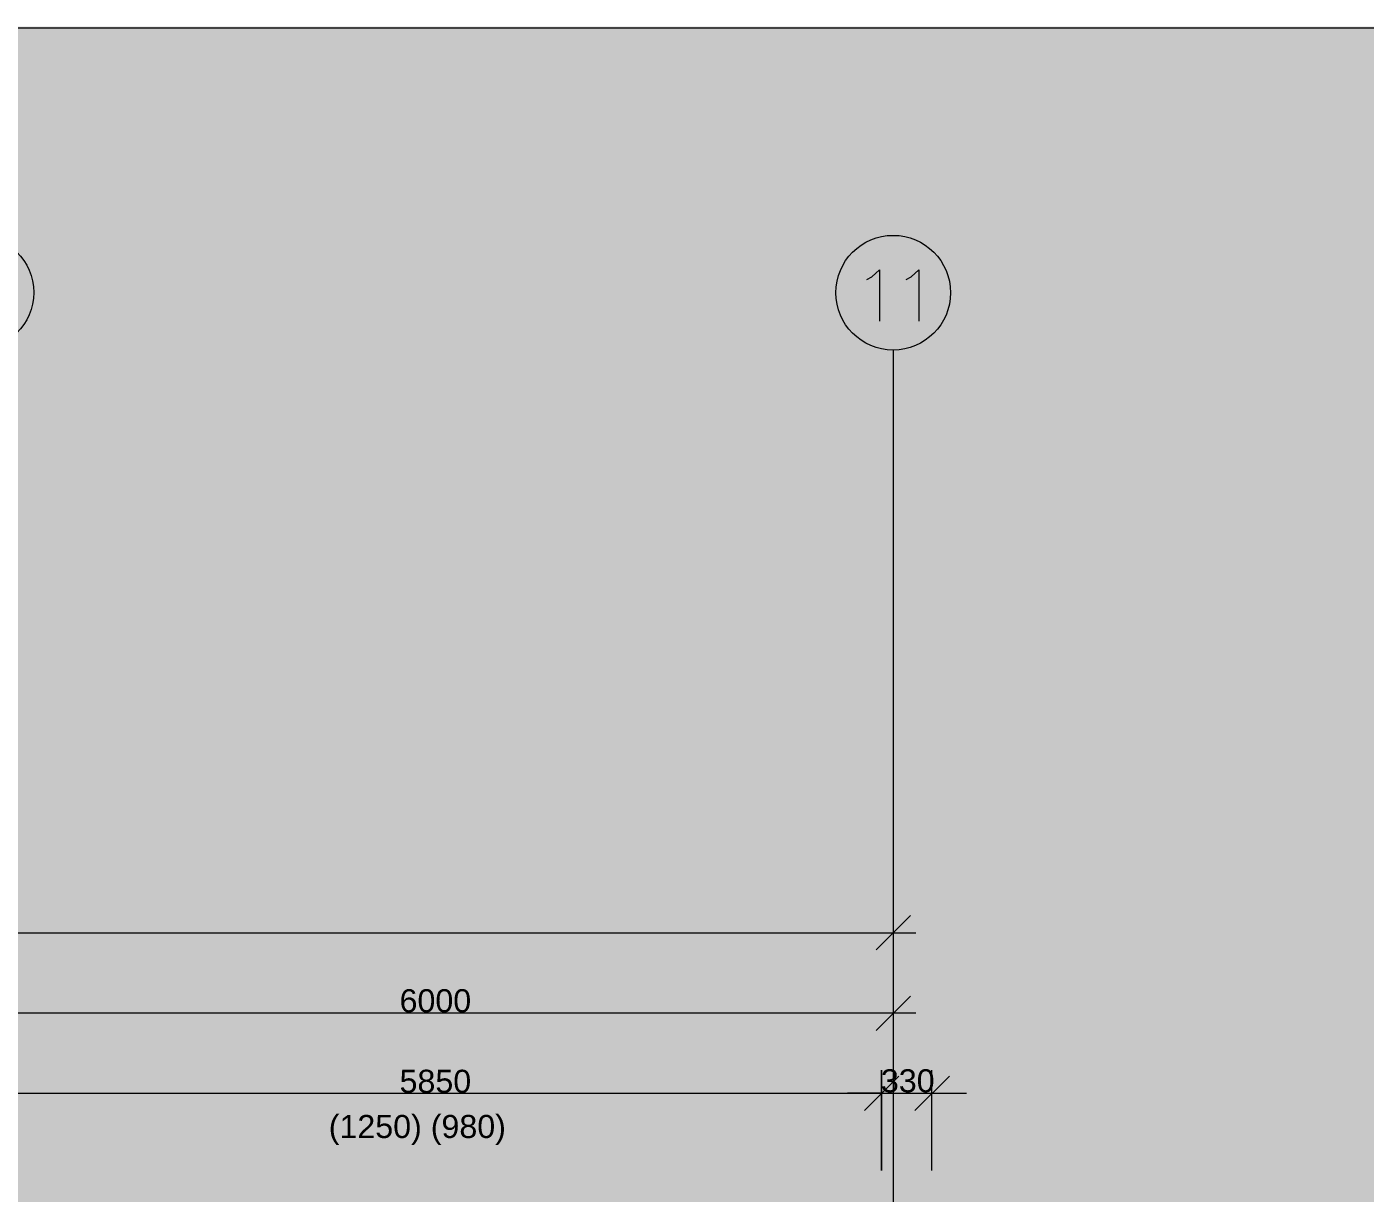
# Model space of a CAD drawing. Header units: millimetres. Extents: x 2377 to 264466, y -28213 to 61616.
# Drawn here: x 205437 to 214197, y -539 to 7095 of the extents above; entities that cross this region are included whole.
import ezdxf

# ---------------------------------------------------------------- set-up
doc = ezdxf.new("R2010")
doc.units = ezdxf.units.MM
doc.layers.add('ZTI_KANAL', color=30, linetype='Continuous', lineweight=50)
doc.styles.add('PDF ArialMT', font='arial.ttf')

msp = doc.modelspace()

# ---------------------------------------------------------------- linework, layer by layer
at = {"layer": 'ZTI_KANAL', "color": 7, "lineweight": 9}
for points in [[(144445.5, -24409.9), (264437.7, -24409.9), (264437.7, 7086.9), (144445.5, 7086.9)], [(211030.6, 266.2), (211030.6, -391.1)], [(211144.9, 228.1), (210919.4, 2.6)]]:
    msp.add_lwpolyline(points, close=True, dxfattribs=at)
for points in [[(210935.3, 5442.1), (210967.1, 5458), (211017.9, 5505.6), (211017.9, 5169)], [(211192.5, 5442.1), (211224.3, 5458), (211275.1, 5505.6), (211275.1, 5169)], [(211106.8, 4981.7), (211106.8, -22133.1)], [(211106.8, 1672.9), (211106.8, 1015.6)], [(210995.6, 1053.7), (211221.1, 1279.1)], [(150961.5, 1164.8), (211256, 1164.8)], [(211106.8, 1145.8), (211106.8, 491.6)], [(210995.6, 526.6), (211221.1, 752)], [(204956, 640.9), (211256, 640.9)], [(211360.8, -391.1), (211360.8, 266.2)], [(211475.1, 228.1), (211249.7, 2.6)], [(205032.2, 116.9), (211183, 116.9)], [(211030.6, 116.9), (210808.3, 116.9)], [(210881.3, 116.9), (211513.2, 116.9)], [(211360.8, 116.9), (211586.3, 116.9)]]:
    msp.add_lwpolyline(points, dxfattribs=at)
for centre, radius in [((205108.1, 5356.3), 374.3), ((211107.3, 5355), 375.2)]:
    msp.add_circle(centre, radius, dxfattribs=at)
at = {"layer": 'ZTI_KANAL', "color": 7, "lineweight": 35, "true_color": 0xffffff, "transparency": 33554559}
msp.add_solid([(144445.5, -24409.9), (264465.7, -24409.9), (144445.5, 7095.4), (264465.7, 7095.4)], dxfattribs=at)

# ---------------------------------------------------------------- texts
at = {"layer": 'ZTI_KANAL', "color": 7, "attachment_point": 4, "style": 'PDF ArialMT'}
for s, insert, char_height in [('6000', (207876.8, 720), 150.87), ('5850', (207876.8, 192.8), 150.87), ('330', (211026.9, 196), 150.87), ('(1250) (980)', (207413.2, -124.7), 150.872)]:
    msp.add_mtext(s, dxfattribs=dict(at, insert=insert, char_height=char_height))

doc.saveas('drawing.dxf')
